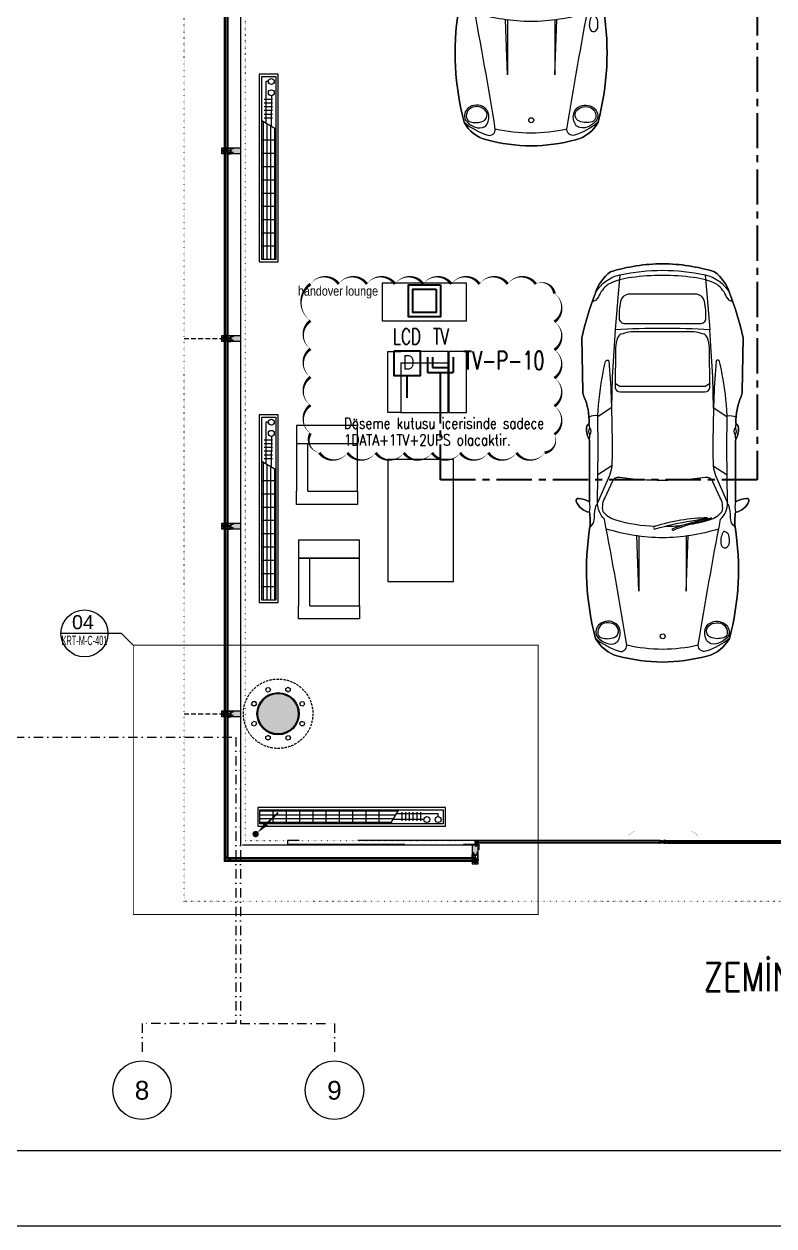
# Model space of a CAD drawing. Extents: x -9058 to 11890, y 0 to 8114.
# Drawn here: x 1534 to 2333, y 0 to 1281 of the extents above; entities that cross this region are included whole.
import ezdxf
from ezdxf.enums import TextEntityAlignment as Align

# ---------------------------------------------------------------- set-up
doc = ezdxf.new("R2010")
doc.units = 0
doc.header["$LTSCALE"] = 10
doc.header["$MEASUREMENT"] = 0
for name, pattern in [('CENTER', [2, 1.25, -0.25, 0.25, -0.25]), ('DASHDOT', [1, 0.5, -0.25, 0, -0.25]), ('DOT2', [0.125, 0, -0.125]), ('HIDDEN', [0.375, 0.25, -0.125]), ('HIDDEN2', [4.7625, 3.175, -1.5875])]:
    doc.linetypes.add(name, pattern=pattern)
doc.layers.get('0').update_dxf_attribs({"color": 9, "lineweight": 9})
for name, color, linetype, lineweight in [('01', 9, 'Continuous', 9), ('03S', 255, 'Continuous', 9), ('04', 9, 'Continuous', 9), ('05', 9, 'Continuous', 9), ('06C', 9, 'Continuous', 9), ('06D', 9, 'Continuous', 9), ('10', 9, 'Continuous', 9), ('11', 9, 'Continuous', 9), ('15', 9, 'Continuous', 9), ('20', 9, 'DOT2', 9), ('21', 9, 'Continuous', 9), ('24', 9, 'DASHDOT', 9), ('35', 9, 'Continuous', 9), ('40A', 9, 'Continuous', 9), ('E-DATA LCD EKRAN', 7, 'Continuous', 30), ('E-DATA PRİZİ (RJ45)', 7, 'Continuous', 30), ('E-KABLO', 7, 'Continuous', 30), ('E-YAZI', 7, 'Continuous', 30), ('E-YUKARIDAN GELEN HAT', 7, 'Continuous', 30)]:
    doc.layers.add(name, color=color, linetype=linetype, lineweight=lineweight)
doc.styles.add('$1$Arial', font='arial.ttf', dxfattribs={"height": 2.5})
doc.styles.add('Arial', font='arial.ttf', dxfattribs={"height": 2.5})
doc.styles.add('E-YAZI', font='txttw.shx')
doc.styles.add('MuuM_TEXT-STANDART', font='ARIALN.TTF')

# ---------------------------------------------------------------- blocks, each defined once
blk = doc.blocks.new('p-prs-kolon-02')
h = blk.add_hatch(color=255)
h.dxf.hatch_style = 1
edge = h.paths.add_edge_path()
edge.add_arc((0, 0), 22.5, 0, 360)
for radius in [22.5, 21.5]:
    blk.add_circle((0, 0), radius)
at = {"layer": '20', "linetype": 'HIDDEN'}
for points in [[(-12.5, 27.5), (-9.9, 28.1), (-8.1, 26.3), (-8.8, 23.8), (-11.3, 23.1), (-13.1, 25), (-12.5, 27.5)], [(10.6, 28.2), (12.9, 26.9), (12.9, 24.3), (10.6, 23), (8.4, 24.3), (8.4, 26.9), (10.6, 28.2)], [(-28.2, 10.6), (-26.9, 12.9), (-24.3, 12.9), (-23, 10.6), (-24.3, 8.4), (-26.9, 8.4), (-28.2, 10.6)], [(27.5, 12.5), (28.1, 9.9), (26.3, 8.1), (23.8, 8.8), (23.1, 11.3), (25, 13.1), (27.5, 12.5)], [(-27.5, -12.5), (-28.1, -9.9), (-26.3, -8.1), (-23.8, -8.8), (-23.1, -11.3), (-25, -13.1), (-27.5, -12.5)], [(28.2, -10.6), (26.9, -12.9), (24.3, -12.9), (23, -10.6), (24.3, -8.4), (26.9, -8.4), (28.2, -10.6)], [(-10.6, -28.2), (-12.9, -26.9), (-12.9, -24.3), (-10.6, -23), (-8.4, -24.3), (-8.4, -26.9), (-10.6, -28.2)], [(12.5, -27.5), (9.9, -28.1), (8.1, -26.3), (8.8, -23.8), (11.3, -23.1), (13.1, -25), (12.5, -27.5)]]:
    blk.add_lwpolyline(points, dxfattribs=at)
blk.add_circle((0, 0), 37, dxfattribs=at)
blk = doc.blocks.new('p-dog-profil_kapali')
at = {"layer": '03S'}
h = blk.add_hatch(color=256, dxfattribs=at)
h.dxf.hatch_style = 1
h.paths.add_polyline_path([(-3.2, 0), (3.2, 0), (3.2, -13.5), (2.2, -13.5), (2.2, -10.5), (1.5, -10.5), (0.5, -11.5), (0.5, -13.5), (1, -13.5), (1, -14.5), (3, -14.5), (3, -16.5), (1, -16.5), (1, -18.5), (1.8, -18.5), (1.8, -17.5), (3.2, -17.5), (3.2, -20), (-3.2, -20), (-3.2, -17.5), (-1.8, -17.5), (-1.8, -18.5), (-1, -18.5), (-1, -16.5), (-3, -16.5), (-3, -14.5), (-1, -14.5), (-1, -13.5), (-0.5, -13.5), (-0.5, -11.5), (-1.5, -10.5), (-2.3, -10.5), (-2.3, -13.5), (-3.2, -13.5)])
for p in [(3, -15.2), (3, -15.8)]:
    blk.add_point(p)
at = {"layer": '10'}
for points in [[(3.2, -10.5), (-3.2, -10.5), (-3.2, 0), (3.2, 0)], [(3.2, -20), (-3.2, -20), (-3.2, -18.5), (3.2, -18.5)], [(-1, -13.5), (1, -13.5), (1, -18.5), (-1, -18.5)]]:
    blk.add_lwpolyline(points, close=True, dxfattribs=at)
for points in [[(-3.3, -10.5), (-2.3, -10.5), (-2.3, -13.5), (-3.2, -13.5)], [(-3.2, -8), (-3.2, -8), (-1.8, -8), (-1.8, -10.5)], [(-3.2, -10.5), (-3.2, -10.5), (3.2, -10.5)], [(-3.2, -13.5), (-3.2, -10.5)], [(1.8, -10), (-1.8, -10)], [(-0.5, -17.5), (-0.5, -17.5), (-0.5, -11.5), (-1.5, -10.5), (-1.5, -10.5)], [(1.5, -10.5), (1.5, -10.5), (0.5, -11.5), (0.5, -17.5)], [(3.2, -8), (3.2, -8), (1.8, -8), (1.8, -10.5)], [(3.2, -10.5), (2.2, -10.5), (2.2, -13.5), (3.2, -13.5), (3.2, -10.5)], [(-3.2, -18.5), (-3.2, -17.5), (-1.8, -17.5), (-1.8, -18.5)], [(-1, -14.5), (-1, -14.5), (-3, -14.5), (-3, -16.5), (-1, -16.5)], [(1, -18.5), (1, -17.5), (-1, -17.5), (-1, -18.5)], [(1, -14.5), (1, -14.5), (3, -14.5), (3, -16.5), (1, -16.5)], [(1.8, -18.5), (1.8, -17.5), (3.2, -17.5), (3.2, -18.5)]]:
    blk.add_lwpolyline(points, dxfattribs=at)
blk = doc.blocks.new('p-cph_cam_dyn1806')
at = {"layer": '06C'}
blk.add_lwpolyline([(-119.75, 0), (1777, 0)], dxfattribs=at)
at = {"layer": '15'}
for points in [[(-122, -14), (1791.5, -14)], [(-122, -17), (1794, -17)], [(-120, -14.5), (1791.5, -14.5)], [(-120, -16.5), (1793.5, -16.5)], [(-119.75, -13.5), (1791.5, -13.5)], [(-119.75, -17.5), (1794.5, -17.5)]]:
    blk.add_lwpolyline(points, dxfattribs=at)
at = {"layer": '20', "linetype": 'HIDDEN', "ltscale": 2}
for points in [[(1237, -60), (1237, -20)], [(1637, -60), (1637, -20)]]:
    blk.add_lwpolyline(points, dxfattribs=at)
for p in [(1037, 0), (1237, 0), (1437, 0), (1637, 0)]:
    blk.add_blockref('p-dog-profil_kapali', p)
blk = doc.blocks.new('p-cph_cam_dyn1804')
at = {"layer": '06C'}
blk.add_lwpolyline([(11.7, 0), (256.5, 0)], dxfattribs=at)
at = {"layer": '15'}
for points in [[(9.5, -13.5), (271.9, -13.5)], [(9.5, -14), (271, -14)], [(9.5, -14.5), (271, -14.5)], [(9.5, -16.5), (274.9, -16.5)], [(9.5, -17), (275.4, -17)], [(9.5, -17.5), (275.9, -17.5)]]:
    blk.add_lwpolyline(points, dxfattribs=at)
blk.add_blockref('p-dog-profil_kapali', (8.5, 0))
blk = doc.blocks.new('p-cephe-kose-birlesim')
at = {"layer": '10'}
for points in [[(1, 3), (1, 5), (3, 5), (3, 3)], [(1, 4.3), (1.7, 4.3), (1.7, 3)], [(5, 1), (5, 3), (1, 3), (1, 1), (5, 1)], [(2.3, 3), (2.3, 4.3), (3, 4.3)], [(4, 3), (4, 4), (5, 4), (5, 3)], [(5, 1), (7, 1), (7, 3), (5, 3)], [(6.2, 3), (6.2, 2.3), (5, 2.3)], [(6.2, 1), (6.2, 1.7), (5, 1.7)]]:
    blk.add_lwpolyline(points, dxfattribs=at)
blk = doc.blocks.new('*U898')
blk.add_blockref('p-cephe-kose-birlesim', (-1, -5))
blk = doc.blocks.new('A$C38B13A8F')
for p, q in [((280.6, 0), (80.6, 0)), ((80.6, 0), (80.6, -20)), ((280.6, -20), (280.6, 0)), ((80.6, -20), (280.6, -20))]:
    blk.add_line(p, q)
at = {"color": 252}
for p, q in [((229.9, -4), (83, -4)), ((227.5, -8), (83, -8)), ((225.2, -12), (83, -12)), ((222, -17.5), (230.8, -2.5)), ((257.7, -12.8), (224.8, -12.7)), ((272.8, -6.8), (228.3, -6.8)), ((234.1, -5), (234.1, -14.1)), ((238.1, -5), (238.1, -14.1)), ((242.1, -5), (242.1, -14.1)), ((246, -5), (246, -14.1)), ((250, -5), (250, -14.1)), ((254, -5), (254, -14.1)), ((272.8, -9.6), (272.8, -6.8)), ((222.9, -16), (83, -16))]:
    blk.add_line(p, q, dxfattribs=at)
at = {"color": 252, "linetype": 'Continuous'}
for p, q in [((97.2, -17.5), (97.2, -2.5)), ((111.3, -17.5), (111.3, -2.5)), ((125.4, -17.5), (125.4, -2.5)), ((139.5, -17.5), (139.5, -2.5)), ((153.6, -17.5), (153.6, -2.5)), ((167.8, -17.5), (167.8, -2.5)), ((181.9, -17.5), (181.9, -2.5)), ((196, -17.5), (196, -2.5)), ((210.1, -17.5), (210.1, -2.5))]:
    blk.add_line(p, q, dxfattribs=at)
blk.add_lwpolyline([(278.1, -2.5), (278.1, -17.5), (83, -17.5), (83, -2.5)], close=True)
at = {"color": 252}
for centre in [(260.8, -12.8), (272.8, -12.8)]:
    blk.add_circle(centre, 3.18, dxfattribs=at)
blk = doc.blocks.new('*U902')
at = {"layer": '03S'}
h = blk.add_hatch(color=256, dxfattribs=at)
h.dxf.hatch_style = 1
h.paths.add_polyline_path([(-200, 5.1), (-197.5, 5.1), (-197.5, 2.1), (-200, 2.1)])
h = blk.add_hatch(color=256, dxfattribs=at)
h.dxf.hatch_style = 1
h.paths.add_polyline_path([(-199.5, 2.1), (-200, 2.1), (-200, 1.6), (-199.5, 1.6)])
h = blk.add_hatch(color=256, dxfattribs=at)
h.dxf.hatch_style = 1
h.paths.add_polyline_path([(-197.5, 1.6), (-200, 1.6), (-200, 1.1), (-197.5, 1.1)])
h = blk.add_hatch(color=256, dxfattribs=at)
h.dxf.hatch_style = 1
h.paths.add_polyline_path([(-197.2, 1), (-198.3, 1), (-198.3, 0.6), (-197.2, 0.6)])
h = blk.add_hatch(color=256, dxfattribs=at)
h.dxf.hatch_style = 1
h.paths.add_polyline_path([(-197.5, 4.4), (-196, 4.4), (-196, 5.1), (-197.5, 5.1)])
h = blk.add_hatch(color=256, dxfattribs=at)
h.dxf.hatch_style = 1
h.paths.add_polyline_path([(-197.5, 2.1), (-196, 2.1), (-196, 2.8), (-197.5, 2.8)])
h = blk.add_hatch(color=256, dxfattribs=at)
h.dxf.hatch_style = 1
h.paths.add_polyline_path([(-4.5, 5.1), (-4.5, 4.4), (-3, 4.4), (-3, 5.1)])
h = blk.add_hatch(color=256, dxfattribs=at)
h.dxf.hatch_style = 1
h.paths.add_polyline_path([(-3, 2.8), (-4.5, 2.8), (-4.5, 2.1), (-3, 2.1)])
h = blk.add_hatch(color=256, dxfattribs=at)
h.dxf.hatch_style = 1
h.paths.add_polyline_path([(-0.5, 5.1), (-3, 5.1), (-3, 4.4), (-3, 2.1), (-0.5, 2.1)])
h = blk.add_hatch(color=256, dxfattribs=at)
h.dxf.hatch_style = 1
h.paths.add_polyline_path([(0.5, 5.1), (3, 5.1), (3, 4.4), (3, 2.1), (0.5, 2.1)])
h = blk.add_hatch(color=256, dxfattribs=at)
h.dxf.hatch_style = 1
h.paths.add_polyline_path([(3, 5.1), (3, 4.4), (4.5, 4.4), (4.5, 5.1)])
h = blk.add_hatch(color=256, dxfattribs=at)
h.dxf.hatch_style = 1
h.paths.add_polyline_path([(3, 2.1), (4.5, 2.1), (4.5, 2.8), (3, 2.8)])
h = blk.add_hatch(color=256, dxfattribs=at)
h.dxf.hatch_style = 1
h.paths.add_polyline_path([(197.5, 4.4), (196, 4.4), (196, 5.1), (197.5, 5.1)])
h = blk.add_hatch(color=256, dxfattribs=at)
h.dxf.hatch_style = 1
h.paths.add_polyline_path([(197.5, 2.1), (196, 2.1), (196, 2.8), (197.5, 2.8)])
h = blk.add_hatch(color=256, dxfattribs=at)
h.dxf.hatch_style = 1
h.paths.add_polyline_path([(197.2, 1), (198.3, 1), (198.3, 0.6), (197.2, 0.6)])
h = blk.add_hatch(color=256, dxfattribs=at)
h.dxf.hatch_style = 1
h.paths.add_polyline_path([(200, 5.1), (197.5, 5.1), (197.5, 2.1), (200, 2.1)])
h = blk.add_hatch(color=256, dxfattribs=at)
h.dxf.hatch_style = 1
h.paths.add_polyline_path([(200, 1.1), (200, 1.6), (197.5, 1.6), (197.5, 1.1)])
h = blk.add_hatch(color=256, dxfattribs=at)
h.dxf.hatch_style = 1
h.paths.add_polyline_path([(199.5, 2.1), (199.5, 1.6), (200, 1.6), (200, 2.1)])
for points in [[(-199.5, 2.1), (-199.5, 1.6)], [(199.5, 2.1), (199.5, 1.6)]]:
    blk.add_lwpolyline(points)
at = {"layer": '06D'}
for p, q in [((-4.5, 5.1), (-196, 5.1)), ((-4.5, 2.1), (-196, 2.1)), ((4.5, 5.1), (196, 5.1)), ((4.5, 2.1), (196, 2.1))]:
    blk.add_line(p, q, dxfattribs=at)
at = {"layer": '06D', "const_width": 0.2}
for points in [[(-7.5, 10.1), (-37.5, 10.1), (-30.5, 15.1)], [(7.5, 10.1), (37.5, 10.1), (30.5, 15.1)]]:
    blk.add_lwpolyline(points, dxfattribs=at)
at = {"layer": '10'}
for points in [[(-200.3, -0.8), (-198.3, -0.8), (-198.3, 1)], [(-196, 5.1), (-200, 5.1), (-200, 1.1), (-197.5, 1.1), (-197.5, 1.6), (-200, 1.6)], [(-199.4, 1), (-196, 1), (-196, -5)], [(-198.3, 0.6), (-197.2, 0.6), (-197.2, 1)], [(-197.5, 2.1), (-196, 2.1), (-196, 2.8), (-197.5, 2.8), (-197.5, 2.1)], [(-3, 5.1), (-4.5, 5.1), (-4.5, 4.4), (-3, 4.4), (-3, 5.1)], [(-3, 2.8), (-4.5, 2.8), (-4.5, 2.1), (-3, 2.1), (-3, 2.8)], [(3, 5.1), (4.5, 5.1), (4.5, 4.4), (3, 4.4), (3, 5.1)], [(3, 2.8), (4.5, 2.8), (4.5, 2.1), (3, 2.1), (3, 2.8)], [(198.9, 1), (195.5, 1), (195.5, -5)], [(196, 5.1), (200, 5.1), (200, 1.1), (197.5, 1.1), (197.5, 1.6), (200, 1.6)], [(197.5, 2.1), (196, 2.1), (196, 2.8), (197.5, 2.8), (197.5, 2.1)], [(198.3, 0.6), (197.2, 0.6), (197.2, 1)], [(200.3, -0.8), (198.3, -0.8), (198.3, 1)]]:
    blk.add_lwpolyline(points, dxfattribs=at)
for points in [[(-200, 5.1), (-197.5, 5.1), (-197.5, 2.1), (-200, 2.1)], [(-0.5, 2.1), (-3, 2.1), (-3, 5.1), (-0.5, 5.1)], [(0.5, 2.1), (3, 2.1), (3, 5.1), (0.5, 5.1)], [(200, 5.1), (197.5, 5.1), (197.5, 2.1), (200, 2.1)]]:
    blk.add_lwpolyline(points, close=True, dxfattribs=at)
at = {"layer": '11'}
for points in [[(-3.4, 3), (-3.4, 4.2), (-197, 4.2), (-197, 3), (-3.4, 3)], [(3.4, 3), (3.4, 4.2), (197, 4.2), (197, 3), (3.4, 3)]]:
    blk.add_lwpolyline(points, dxfattribs=at)
at = {"layer": '20', "linetype": 'HIDDEN', "ltscale": 50}
for points in [[(-200, 5.1), (-400, 5.1), (-400, 1.1), (-200, 1.1)], [(200, 5.1), (400, 5.1), (400, 1.1), (200, 1.1)]]:
    blk.add_lwpolyline(points, dxfattribs=at)
blk = doc.blocks.new('0_detailbox1')
blk.add_lwpolyline([(10.41, -2.5), (7.91, 0), (-5, 0)])
blk.add_circle((0, 0), 5)
at = {"style": 'Arial'}
blk.add_attdef('DETAYADI', text='', height=3, dxfattribs=at).set_placement((0, 0), align=Align.BOTTOM_CENTER)
blk.add_attdef('PAFTAADI', text='', height=2, dxfattribs=at).set_placement((0, -0.5), align=Align.TOP_CENTER)
blk = doc.blocks.new('*U681')
blk.add_lwpolyline([(20, 20), (-110, 20), (-110, -50), (20, -50), (20, 20)])
blk = doc.blocks.new('p-koltuk-lounge')
at = {"layer": '05'}
for points in [[(-30.5, -13.3), (-30.5, -66.3), (-44.5, -66.3), (-44.5, -1.3), (-30.5, -1.3)], [(-30.5, -13.3), (-30.5, -66.3), (20, -66.3), (20, -1.3), (-30.5, -1.3)], [(-30.5, -13.3), (20, -13.3), (20, -1.3), (-30.5, -1.3)]]:
    blk.add_lwpolyline(points, dxfattribs=at)
blk.add_lwpolyline([(20.5, -66.3), (39.5, -66.3), (39.5, -1.3), (20.5, -1.3)], close=True, dxfattribs=at)
blk = doc.blocks.new('*U682')
blk.add_lwpolyline([(55, 15), (-35, 15), (-35, -25), (55, -25), (55, 15)])
blk = doc.blocks.new('p-waitinglounge')
at = {"layer": '05'}
for name, p, rotation in [('*U682', (-170.3, 352.7), 180), ('p-koltuk-lounge', (-317.7, 186.6), 90), ('*U681', (-199.3, 170), 90), ('p-koltuk-lounge', (-315.6, 64.5), 90)]:
    blk.add_blockref(name, p, dxfattribs=dict(at, rotation=rotation))
blk.add_blockref('p-koltuk-lounge', (-174.8, 306.3), dxfattribs=at)
blk = doc.blocks.new('prs-plan')
for points in [[(325, 0, 0.073985), (239, 554, 0.153936), (16, 714, 0.035069), (-466, 860), (-1037, 850, 0.080758), (-1089, 837, -0.111291), (-1375, 782, 0.222022), (-1420, 809, 0.155977), (-1555, 777), (-2211, 777, 0.115278), (-2175, 896, 0.541385), (-2206, 919, 0.273922), (-2323, 777, -0.044974), (-2479, 773, 0.105774), (-3667, 713, 0.212201), (-3856, 472, 0.055723), (-3920, 0, 0.055723), (-3856, -472, 0.212201), (-3667, -713, 0.105774), (-2479, -773, -0.044974), (-2323, -777, 0.273922), (-2206, -919, 0.541385), (-2175, -896, 0.115278), (-2211, -777), (-1555, -777, 0.155977), (-1420, -809, 0.222022), (-1375, -782, -0.111291), (-1089, -837, 0.080758), (-1037, -850), (-466, -860, 0.035069), (16, -714, 0.153936), (239, -554, 0.073985)], [(16, -714, -0.035069), (-466, -860), (-1037, -850, -0.080758), (-1089, -837, 0.111291), (-1375, -782, -0.231444), (-1423, -809, -0.153464), (-1555, -777), (-2211, -777, -0.115278), (-2175, -896, -0.541385), (-2206, -919, -0.273922), (-2323, -777, 0.044974), (-2479, -773, -0.105774), (-3667, -713, -0.212201), (-3856, -472, -0.055723), (-3920, 0, -0.055723), (-3856, 472, -0.212201), (-3667, 713, -0.105774), (-2479, 773, 0.044974), (-2323, 777, -0.273922), (-2206, 919, -0.541385), (-2175, 896, -0.115278), (-2211, 777), (-1555, 777, -0.153464), (-1423, 809, -0.231444), (-1375, 782, 0.111291), (-1089, 837, -0.080758), (-1037, 850), (-466, 860, -0.035069), (16, 714, -0.153936), (239, 554, -0.073985), (325, 0, -0.073985), (239, -554, -0.153936)], [(-3507, 501, 0.318262), (-3515, 669, 0.336631), (-3640, 702, 0.107863), (-3709, 621, 0.176217), (-3724, 519, 0.204198), (-3692, 473, 0.234058), (-3559, 459, 0.162353)], [(-3534, 494, 0.163341), (-3500, 577, 0.213722), (-3531, 661, 0.243766), (-3617, 689, 0.291481), (-3662, 649, 0.158425), (-3657, 514, 0.556548)], [(-1039, 0), (-1039, -452, 0.388823), (-996, -505), (-571, -500, 0.078172), (-465, -479, 0.196108), (-427, -443, 0.096829), (-399, -274), (-399, 0), (-399, 274, 0.096829), (-427, 443, 0.196108), (-465, 479, 0.078172), (-571, 500), (-996, 505, 0.388823), (-1039, 452)], [(-310, 0), (-310, -411, 0.407574), (-250, -463), (-171, -461, 0.03281), (-76, -447, 0.311096), (0, -366), (0, 0), (0, 366, 0.311096), (-76, 447, 0.03281), (-171, 461), (-250, 463, 0.407574), (-310, 411)], [(-2381, -481, 0.066931), (-2474, 85, 1.115799), (-2500, 74, -0.036962), (-2415, -309, 0.02456)], [(-2496, -110, -0.043566), (-2383, -521, -0.084927), (-2410, -455, 0.037508), (-2512, -123, -1.353737)], [(-3507, -501, -0.318262), (-3515, -669, -0.336631), (-3640, -702, -0.107863), (-3709, -621, -0.176217), (-3724, -519, -0.204198), (-3692, -473, -0.234058), (-3559, -459, -0.162353)], [(-3534, -494, -0.163341), (-3500, -577, -0.213722), (-3531, -661, -0.243766), (-3617, -689, -0.291481), (-3662, -649, -0.158425), (-3657, -514, -0.556548)], [(-2530, -669, 0.383263), (-2540, -641, 0.054412), (-2600, -623, 0.109062), (-2669, -625, 0.400423), (-2701, -674, 0.320332), (-2644, -712, 0.05979), (-2571, -708, 0.197788)]]:
    blk.add_lwpolyline(points, format="xyb", close=True)
for points in [[(-2479, 773, 0.242846), (-2380, 724, -0.066443), (-2247, 708, 0.284222), (-2222, 692, 0.284222)], [(-1295, 688, 0.192613), (-1311, 783, 0.192613)], [(-3667, 713, 0.101535), (-3804, 461, 0.52292), (-3741, 381, 0.007101), (-2397, 618, -0.204495), (-2222, 692), (-1644, 685), (-1295, 688, -0.038718), (-833, 633, -0.010841), (-718, 608, -0.648), (-711, 571, -0.015753), (-1092, 548, -0.014486), (-1829, 539, -0.071916), (-1933, 566), (-2222, 692)], [(-2449, -305, 0.031083), (-2404, -500, 0.14503), (-2314, -637, 0.190771), (-2163, -611), (-2000, -537, 0.400838), (-1954, -456, -0.031829), (-1985, 0, -0.031829), (-1954, 456, 0.400838), (-2000, 537), (-2163, 611, 0.190771), (-2314, 637, 0.14503), (-2404, 500, 0.06672), (-2471, 77)], [(-84, -751, -0.178742), (-28, -682, 0.128631), (105, -582, 0.089194), (178, -330, 0.036776), (200, 0, 0.036776), (178, 330, 0.089194), (105, 582, 0.128631), (-28, 682, -0.178742), (-84, 751)], [(16, 714, -0.211518), (208, 453, -0.047818), (256, 0, -0.047818), (208, -453, -0.211518), (16, -714, -0.211518)], [(-2502, -598, -0.070312), (-2595, 0, -0.070312), (-2502, 598)], [(-1214, -544), (-880, -536), (-607, -518), (-378, -504, 0.016855), (-365, 0, 0.016855), (-378, 504), (-607, 518), (-880, 536), (-1214, 544)], [(-943, -504, -0.278411), (-984, -432), (-984, 0), (-984, 432, -0.278411), (-943, 504)], [(-3741, -381, -0.051873), (-3784, 0, -0.051873), (-3741, 381)], [(-2472, -27, 0.027717), (-2463, -205, 0.14503)], [(-3667, -713, -0.101535), (-3804, -461, -0.52292), (-3741, -381, -0.007101), (-2397, -618, 0.204495), (-2222, -692), (-1644, -685), (-1295, -688, 0.038718), (-833, -633, 0.010841), (-718, -608, 0.648), (-711, -571, 0.015753), (-1092, -548, 0.014486), (-1829, -539, 0.071916), (-1933, -566), (-2222, -692)], [(-2479, -773, -0.242846), (-2380, -724, 0.066443), (-2247, -708, -0.284222), (-2222, -692, -0.284222)], [(-1295, -688, -0.192613), (-1311, -783, -0.192613)]]:
    blk.add_lwpolyline(points, format="xyb")
for points in [[(-1829, 539), (-1926, 688)], [(-1210, 548), (-1305, 688)], [(208, 453), (-77, 479), (-378, 504)], [(-2577, 253), (-3163, 253), (-2574, 273)], [(-2577, -253), (-3163, -253), (-2574, -273)], [(208, -453), (-77, -479), (-378, -504)], [(-1829, -539), (-1926, -688)], [(-1210, -548), (-1305, -688)]]:
    blk.add_lwpolyline(points)
blk.add_circle((-3645, -2), 26.6)
for centre, radius, start, end in [((-2267, 1072), 300, 259.298, 280.702), ((-1480, 1337), 564, 262.3343, 268.0614), ((-1459, 726), 61.9, 53.34, 130.5245), ((-1462, 820), 60, 231.9068, 311.9577), ((-1480, 1337), 564, 275.8996, 280.6987), ((-1462, -820), 60, 48.0423, 128.0932), ((-2267, -1072), 300, 79.298, 100.702), ((-1480, -1337), 564, 91.9386, 97.6657), ((-1459, -726), 61.9, 229.4755, 306.66), ((-1480, -1337), 564, 79.3013, 84.1004)]:
    blk.add_arc(centre, radius, start, end)
blk = doc.blocks.new('$0$0_aks')
at = {"linetype": 'Continuous'}
blk.add_circle((0, 0), 3.12, dxfattribs=at)
at = {"style": '$1$Arial'}
blk.add_attdef('AKS', text='', height=2.5, dxfattribs=at).set_placement((0, 0), align=Align.MIDDLE_CENTER)
blk = doc.blocks.new('AKS')
at = {"layer": '24', "ltscale": 2}
for points in [[(1062.5, 505.9), (1745.1, 505.9)], [(1740.1, 505.9), (1740.1, 200.8)], [(1745.1, 505.9), (1745.1, 200.8)], [(1740.1, 200.8), (1640.1, 200.8), (1640.1, 160.8)], [(1745.1, 200.8), (1845.1, 200.8), (1845.1, 160.8)]]:
    blk.add_lwpolyline(points, dxfattribs=at)
at = {"layer": '24'}
ref = blk.add_blockref('$0$0_aks', (1640.1, 129.6), dxfattribs=dict(at, xscale=10, yscale=10, zscale=10))
ref.add_attrib('AKS', '8', dxfattribs={"layer": '0', "height": 20, "style": '$1$Arial'}).set_placement((1640.1, 129.6), align=Align.MIDDLE_CENTER)
ref = blk.add_blockref('$0$0_aks', (1845.1, 129.6), dxfattribs=dict(at, xscale=10, yscale=10, zscale=10))
ref.add_attrib('AKS', '9', dxfattribs={"layer": '0', "height": 20, "style": '$1$Arial'}).set_placement((1845.1, 129.6), align=Align.MIDDLE_CENTER)
blk = doc.blocks.new('E-DÖŞEME BUAT')
at = {"layer": 'E-YAZI', "color": 5}
for points in [[(-34, 34), (0, 34), (0, 0), (-34, 0)], [(-29.5, 29.5), (-4.5, 29.5), (-4.5, 4.5), (-29.5, 4.5)]]:
    blk.add_lwpolyline(points, close=True, dxfattribs=at)
blk = doc.blocks.new('E-LCD+TV')
at = {"layer": 'E-DATA PRİZİ (RJ45)', "color": 1}
for p, q in [((38.5, 77.5), (38.5, 48)), ((48.3, 77.5), (48.3, 57.8)), ((77.8, 77.5), (77.8, 57.8)), ((87.6, 77.5), (87.6, 48)), ((38.5, 48), (87.6, 48)), ((48.3, 57.8), (77.8, 57.8)), ((63, 48), (63, 0)), ((0, 0), (0, 42))]:
    blk.add_line(p, q, dxfattribs=at)
blk.add_lwpolyline([(-24.6, 89.6), (24.6, 89.6), (24.6, 42), (-24.6, 42)], close=True, dxfattribs=at)
at = {"layer": 'E-DATA PRİZİ (RJ45)', "color": 1, "style": 'E-YAZI'}
blk.add_text('D', height=25.6, dxfattribs=at).set_placement((-8.8, 54.6))
at = {"layer": 'E-YAZI', "color": 1, "style": 'E-YAZI', "width": 0.7}
for s, p in [('LCD', (-27, 101.6)), ('TV', (49, 101.6))]:
    blk.add_text(s, height=30, dxfattribs=at).set_placement(p)

msp = doc.modelspace()

# ---------------------------------------------------------------- linework, layer by layer
at = {"layer": '20'}
for points in [[(2685.06, 615.13), (2685.06, 345.87), (1705.06, 345.87), (1705.06, 2309.12), (1745.06, 2309.12)], [(1770.06, 2302.62), (1770.06, 410.87), (2620.06, 410.87), (2620.06, 613.93), (2655.06, 613.93)]]:
    msp.add_lwpolyline(points, dxfattribs=at)
at = {"layer": '21', "linetype": 'HIDDEN2', "ltscale": 0.1, "const_width": 1}
msp.add_lwpolyline([(1650.83, 618.98), (2081.99, 618.98), (2081.99, 331.85), (1650.83, 331.85)], close=True, dxfattribs=at)
at = {"layer": '40A'}
for points in [[(5945, 4205), (0, 4205), (0, 0), (5945, 0)], [(5405.06, 80), (80, 80), (80, 4125), (5405.06, 4125)]]:
    msp.add_lwpolyline(points, close=True, dxfattribs=at)
at = {"layer": 'E-KABLO', "color": 6, "linetype": 'CENTER', "ltscale": 3}
for p, q in [((2315.34, 1605.97), (2315.34, 795.19)), ((1977.88, 795.19), (1977.88, 882.56)), ((2315.34, 795.19), (1977.88, 795.19))]:
    msp.add_line(p, q, dxfattribs=at)
at = {"layer": 'E-YAZI', "color": 3}
msp.add_lwpolyline([(1839.62, 1003.75, 0, 3, -0.5205671), (1869.62, 1003.75, 0, 3, -0.5205671), (1899.62, 1003.75, 0, 3, -0.5205671), (1929.62, 1003.75, 0, 3, -0.5205671), (1959.62, 1003.75, 0, 3, -0.5205671), (1989.62, 1003.75, 0, 3, -0.5205671), (2019.62, 1003.75, 0, 3, -0.5205671), (2049.62, 1003.75, 0, 3, -0.5205671), (2079.62, 1003.75, 0, 3, -0.5205671), (2099.41, 993.54, 0, 3, -0.5205671), (2099.41, 963.54, 0, 3, -0.5205671), (2099.41, 933.54, 0, 3, -0.5205671), (2099.41, 903.54, 0, 3, -0.5205671), (2099.41, 873.54, 0, 3, -0.5205671), (2099.41, 843.54, 0, 3, -0.5205671), (2088.96, 823.98, 0, 3, -0.5205671), (2058.96, 823.98, 0, 3, -0.5205671), (2028.96, 823.98, 0, 3, -0.5205671), (1998.96, 823.98, 0, 3, -0.5205671), (1968.96, 823.98, 0, 3, -0.5205671), (1938.96, 823.98, 0, 3, -0.5205671), (1908.96, 823.98, 0, 3, -0.5205671), (1878.96, 823.98, 0, 3, -0.5205671), (1848.96, 823.98, 0, 3, -0.5205671), (1839.62, 844.64, 0, 3, -0.5205671), (1839.62, 874.64, 0, 3, -0.5205671), (1839.62, 904.64, 0, 3, -0.5205671), (1839.62, 934.64, 0, 3, -0.5205671), (1839.62, 964.64, 0, 3, -0.5205671)], format="xyseb", close=True, dxfattribs=at)
at = {"layer": 'E-YUKARIDAN GELEN HAT', "color": 3, "linetype": 'Continuous'}
msp.add_line((1792.66, 428.36), (1805.02, 440.71), dxfattribs=at)
at = {"layer": 'E-YUKARIDAN GELEN HAT', "color": 4, "linetype": 'Continuous', "const_width": 3.38}
msp.add_lwpolyline([(1779.46, 417.62, 1), (1782.83, 417.62, 1)], format="xyb", close=True, dxfattribs=at)
at = {"layer": 'E-YUKARIDAN GELEN HAT', "color": 3, "linetype": 'Continuous'}
msp.add_solid([(1794.12, 426.9), (1790.94, 430.08), (1782.98, 418.94)], dxfattribs=at)

# ---------------------------------------------------------------- block references
for name, p in [('AKS', (20, 15)), ('*U902', (2215.06, 405.77)), ('*U898', (1748.56, 393.37))]:
    msp.add_blockref(name, p)
at = {"rotation": 270}
msp.add_blockref('p-cph_cam_dyn1806', (1765.06, 2182.87), dxfattribs=at)
at = {"xscale": -1}
msp.add_blockref('p-cph_cam_dyn1804', (2023.51, 405.87), dxfattribs=at)
at = {"layer": '01'}
msp.add_blockref('p-prs-kolon-02', (1805.06, 545.87), dxfattribs=at)
at = {"layer": '04', "xscale": 0.1, "yscale": 0.1, "zscale": 0.1, "rotation": 90}
for p in [(2074.56, 1542.87), (2214.56, 992.87)]:
    msp.add_blockref('prs-plan', p, dxfattribs=at)
at = {"layer": '05'}
msp.add_blockref('p-waitinglounge', (2141.14, 626.87), dxfattribs=at)
at = {"layer": '21'}
ref = msp.add_blockref('0_detailbox1', (1598.78, 631.48), dxfattribs=dict(at, xscale=5, yscale=5, zscale=5))
ref.add_attrib('DETAYADI', '04', dxfattribs={"layer": '0', "height": 15, "style": 'Arial'}).set_placement((1597.18, 631.48), align=Align.BOTTOM_CENTER)
ref.add_attrib('PAFTAADI', 'KRT-M-C-401', dxfattribs={"layer": '0', "height": 10, "style": 'Arial', "width": 0.45}).set_placement((1598.8, 628.98), align=Align.TOP_CENTER)
at = {"layer": '35', "rotation": 90}
for p in [(1785.06, 946.81), (1785.06, 583.81)]:
    msp.add_blockref('A$C38B13A8F', p, dxfattribs=at)
at = {"layer": '35'}
msp.add_blockref('A$C38B13A8F', (1702.75, 445.88), dxfattribs=at)
at = {"layer": 'E-DATA LCD EKRAN', "color": 1, "xscale": 0.5599999999999999, "yscale": 0.5599999999999999, "zscale": 0.5599999999999999}
msp.add_blockref('E-LCD+TV', (1942.58, 882.56), dxfattribs=at)
at = {"layer": 'E-YAZI', "color": 1, "rotation": 270}
msp.add_blockref('E-DÖŞEME BUAT', (1943.92, 968.96), dxfattribs=at)

# ---------------------------------------------------------------- texts
at = {"layer": '21', "insert": (1826.18, 1001.37), "char_height": 10, "width": 202.1826, "attachment_point": 1, "style": 'MuuM_TEXT-STANDART'}
msp.add_mtext('\\pt13.333;handover lounge', dxfattribs=at)
at = {"layer": 'E-KABLO', "color": 30, "linetype": 'Continuous', "style": 'E-YAZI', "width": 0.7}
msp.add_text('TV-P-10', height=19.6, dxfattribs=at).set_placement((2002.35, 912.61))
at = {"layer": 'E-YAZI', "color": 3, "style": 'E-YAZI', "width": 0.8}
for s, p in [('Döseme kutusu icerisinde sadece', (1875.14, 849.55)), ('1DATA+1TV+2UPS olacaktir.', (1875.14, 831.78))]:
    msp.add_text(s, height=11.76, dxfattribs=at).set_placement(p)
at = {"layer": 'E-YAZI', "color": 4, "style": 'E-YAZI', "width": 0.8}
msp.add_text('ZEMİN KAT TV SİSTEMİ TESİSAT PLANI 1/50', height=30, dxfattribs=at).set_placement((2258.36, 250.27))

doc.saveas('drawing.dxf')
